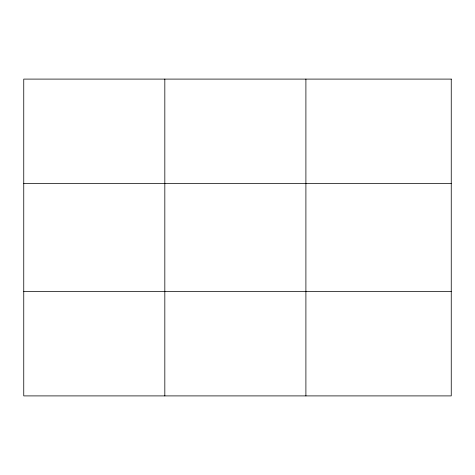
<?xml version="1.0" encoding="UTF-8"?>
<svg xmlns="http://www.w3.org/2000/svg" width="475" height="475" viewBox="0 0 475 475"><rect width="100%" height="100%" fill="white"/><g stroke="black" fill="none" stroke-linecap="round" stroke-linejoin="round"><path stroke-width="0.71" d="M164.825 395.901L164.825 79.099M305.9 395.901L305.9 79.099M23.75 183.641L451.25 183.641M23.75 291.359L451.25 291.359M451.25 79.099L451.25 395.901L23.75 395.901L23.75 79.099L451.25 79.099"/></g></svg>
